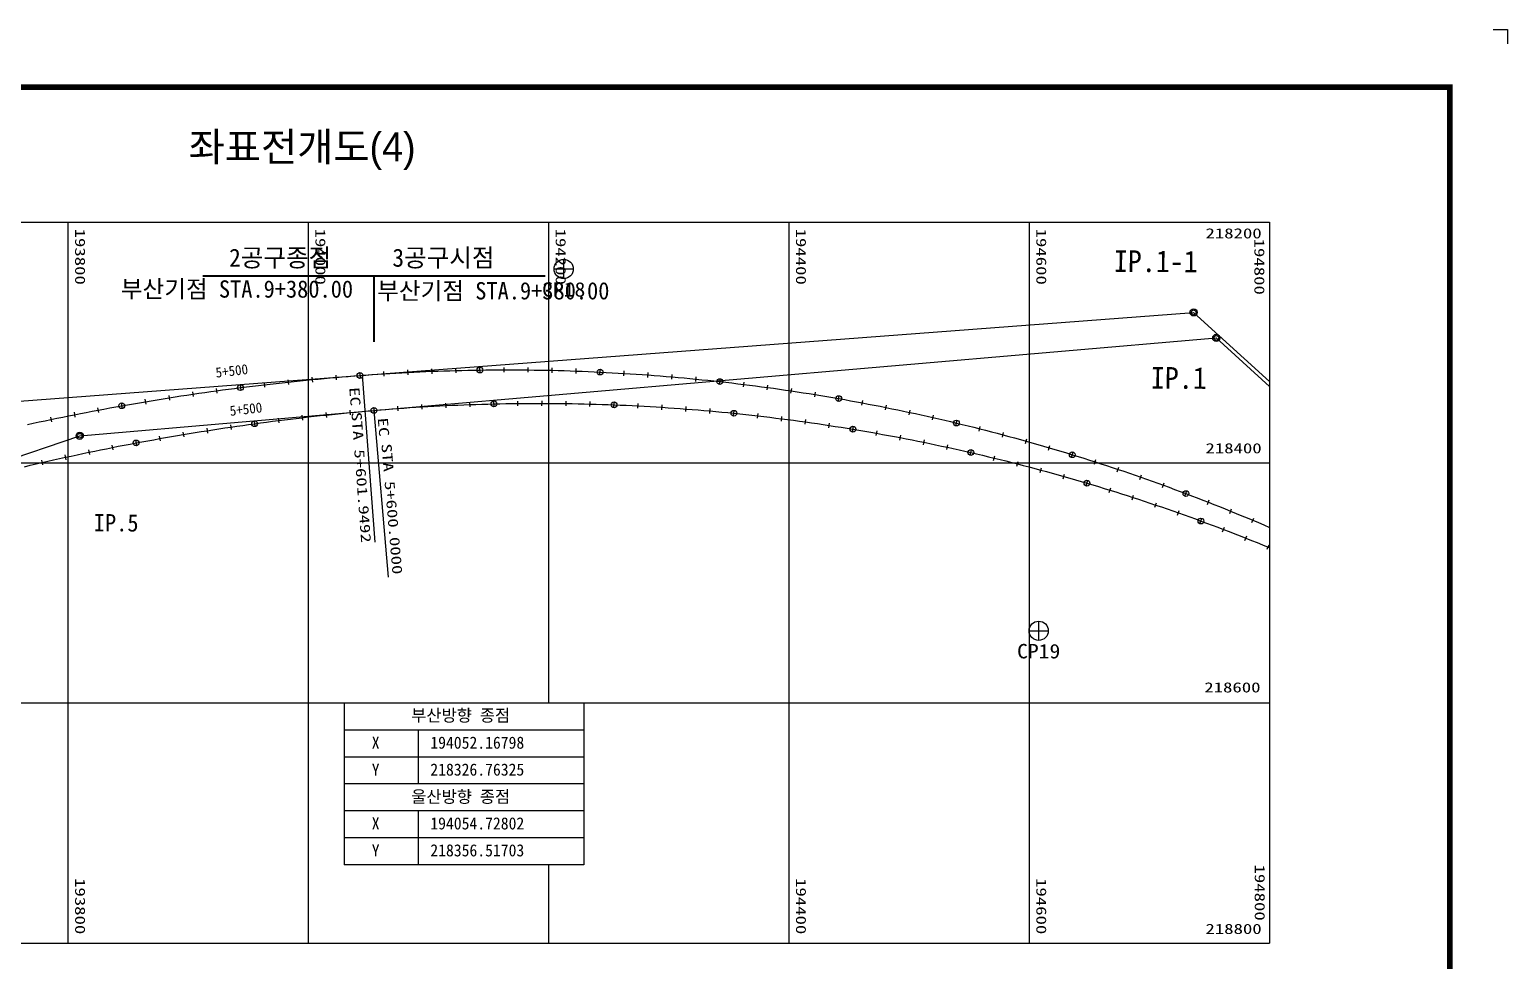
# Model space of a CAD drawing. Header units: millimetres. Extents: x 5421 to 6262, y 922 to 1516.
# Drawn here: x 5749 to 6262, y 1193 to 1516 of the extents above; entities that cross this region are included whole.
import ezdxf
from ezdxf.enums import TextEntityAlignment as Align

# ---------------------------------------------------------------- set-up
doc = ezdxf.new("R2010")
doc.units = ezdxf.units.MM
for name, color, linetype in [('CA-ALGN-CNTL', 2, 'Continuous'), ('CA-ALGN-IPLN', 1, 'Continuous'), ('CA-ALGN-IPSM', 2, 'Continuous'), ('CA-ALGN-STSM', 2, 'Continuous'), ('CA-ALGN-TEXT', 3, 'Continuous'), ('CA-LEAL', 1, 'Continuous'), ('CA-LEAT', 3, 'Continuous'), ('CA-TABL-LIN1', 4, 'Continuous'), ('CA-TABL-LIN2', 1, 'Continuous'), ('CA-TABL-TEX1', 6, 'Continuous'), ('CA-TABL-TEX2', 3, 'Continuous'), ('CV-GRID-LINE', 1, 'Continuous'), ('CV-GRID-TEXT', 4, 'Continuous'), ('CV-SURV-SYMB', 3, 'Continuous'), ('CV-SURV-TEXT', 3, 'Continuous'), ('CX-BORD', 3, 'Continuous'), ('CX-BORD-LIN1', 4, 'Continuous'), ('CX-BORD-LIN2', 3, 'Continuous'), ('CX-BORD-TEX2', 7, 'Continuous'), ('CX-BORD-TEX3', 6, 'Continuous'), ('CX-MISC', 2, 'Continuous')]:
    doc.layers.add(name, color=color, linetype=linetype)
doc.styles.add('RP2', font='DotumChe.ttf')
doc.styles.add('SEKO', font='DotumChe.ttf')
doc.styles.add('TB_TEXT', font='DotumChe.ttf')
doc.styles.add('TB_WBTXT', font='H2GTRE.TTF')
doc.styles.add('TB_WMTXT', font='DotumChe.ttf')

# ---------------------------------------------------------------- blocks, each defined once
blk = doc.blocks.new('CXBLKA1-KHCA')
at = {"layer": 'CX-BORD-LIN1', "const_width": 2}
blk.add_lwpolyline([(796, 0), (0, 0), (0, 554), (796, 554)], close=True, dxfattribs=at)
at = {"layer": 'CX-MISC'}
blk.add_line((811, 574), (816, 574), dxfattribs=at)
blk.add_lwpolyline([(811, 574), (816, 574), (816, 569)], dxfattribs=at)
at = {"layer": 'CX-BORD-LIN1', "style": 'TB_TEXT'}
for tag, height, p in [('TR_RNUM4', 3, (285.11, 26.64)), ('TR_RDAT4', 3.5, (317.5, 27)), ('TR_DGN4', 3.5, (459.12, 27)), ('TR_CHK4', 3.5, (499.12, 27)), ('TR_APP4', 3.5, (539.12, 27)), ('TR_RNUM3', 3, (285.11, 20.64)), ('TR_RDAT3', 3.5, (317.5, 21)), ('TR_DGN3', 3.5, (459.12, 21)), ('TR_CHK3', 3.5, (499.12, 21)), ('TR_APP3', 3.5, (539.12, 21)), ('TR_RNUM2', 3, (285.11, 14.64)), ('TR_RDAT2', 3.5, (317.5, 15)), ('TR_DGN2', 3.5, (459.12, 15)), ('TR_CHK2', 3.5, (499.12, 15)), ('TR_APP2', 3.5, (539.12, 15)), ('TR_RDAT1', 3.5, (317.5, 9)), ('TR_DGN1', 3.5, (459.12, 9)), ('TR_CHK1', 3.5, (499.12, 9)), ('TR_APP1', 3.5, (539.12, 9)), ('TR_RNUM1', 3, (285.11, 8.64))]:
    blk.add_attdef(tag, text='', height=height, dxfattribs=at).set_placement(p, align=Align.MIDDLE_CENTER)
for tag, p in [('TR_RCON4', (342.3, 27)), ('TR_RCON3', (342.3, 21)), ('TR_RCON2', (342.3, 15)), ('TR_RCON1', (342.3, 9))]:
    blk.add_attdef(tag, text='', height=3.5, dxfattribs=at).set_placement(p, align=Align.MIDDLE_LEFT)
at = {"layer": 'CX-BORD-LIN2', "style": 'TB_TEXT'}
blk.add_attdef('TD_VERSION', text='', height=3, rotation=90, dxfattribs=at).set_placement((800.5, 48.01), align=Align.MIDDLE_CENTER)
at = {"layer": 'CX-BORD-TEX2', "style": 'TB_WMTXT'}
for tag, height, p in [('TB_CNAME', 5, (15.34, 531.83)), ('TB_CSCOP', 4, (16.63, 523.83))]:
    blk.add_attdef(tag, text='', height=height, dxfattribs=at).set_placement(p, align=Align.BOTTOM_LEFT)
at = {"layer": 'CX-BORD-TEX2', "style": 'TB_WBTXT'}
for tag, height, p in [('TB_MTITIL', 10, (398, 533.33)), ('TB_STITL', 7, (398, 518.33))]:
    blk.add_attdef(tag, text='', height=height, dxfattribs=at).set_placement(p, align=Align.MIDDLE_CENTER)
at = {"layer": 'CX-BORD-TEX3', "style": 'TB_TEXT'}
for tag, height, p in [('TD_DCOMP', 4.5, (217.5, 25)), ('TD_CSECT', 4.5, (611, 25)), ('TD_CDIST', 4.5, (656, 25)), ('TD_DNAME_TOP', 4.5, (755, 25)), ('TD_DNAME_MAIN', 4.5, (755, 19.01)), ('TD_CCOMP', 4.5, (217.5, 15)), ('TD_HSCAL', 4.5, (626.7, 15.24)), ('TD_VSCAL', 4.5, (655.78, 15.24)), ('TD_DNAME_BOT', 3, (755, 13.65)), ('TD_CNAME', 5, (65, 5.75)), ('TD_FIELD', 4.5, (182.5, 5.53)), ('TD_CSTEP', 4.5, (253.24, 5.53)), ('TD_DWGCODE', 4.5, (641, 5.39)), ('TD_DWGNO', 4.5, (755, 5.39))]:
    blk.add_attdef(tag, text='', height=height, dxfattribs=at).set_placement(p, align=Align.MIDDLE_CENTER)

msp = doc.modelspace()

# ---------------------------------------------------------------- linework, layer by layer
at = {"layer": 'CA-ALGN-CNTL'}
for points in [[(5748.6, 1378.75), (5750.63, 1379.2), (5752.67, 1379.64), (5754.71, 1380.07), (5756.75, 1380.5), (5758.79, 1380.93), (5760.83, 1381.35), (5762.87, 1381.76), (5764.91, 1382.17), (5766.95, 1382.57), (5769, 1382.97), (5771.05, 1383.37), (5773.09, 1383.76), (5775.14, 1384.14), (5777.19, 1384.52), (5779.24, 1384.89), (5781.29, 1385.26), (5783.34, 1385.62), (5785.39, 1385.98), (5787.45, 1386.33), (5789.5, 1386.68), (5791.55, 1387.02), (5793.61, 1387.36), (5795.67, 1387.69), (5797.72, 1388.02), (5799.78, 1388.34), (5801.84, 1388.66), (5803.9, 1388.97), (5805.96, 1389.28), (5808.02, 1389.58), (5810.09, 1389.88), (5812.15, 1390.17), (5814.21, 1390.45), (5816.28, 1390.74), (5818.34, 1391.01), (5820.41, 1391.28), (5822.47, 1391.55), (5824.54, 1391.81), (5826.61, 1392.06), (5828.68, 1392.31), (5830.75, 1392.56), (5832.82, 1392.8), (5834.89, 1393.03), (5836.96, 1393.26), (5839.03, 1393.48), (5841.1, 1393.7), (5843.17, 1393.92), (5845.24, 1394.12), (5847.32, 1394.33), (5849.39, 1394.53), (5851.47, 1394.72), (5853.54, 1394.91), (5855.62, 1395.09), (5857.69, 1395.27), (5859.77, 1395.44), (5861.84, 1395.61), (5863.92, 1395.77), (5864.73, 1395.83), (5864.73, 1395.83), (5864.73, 1395.83), (5866, 1395.92), (5868.08, 1396.07), (5870.16, 1396.22), (5872.23, 1396.35), (5874.31, 1396.48), (5876.39, 1396.61), (5878.47, 1396.73), (5880.55, 1396.84), (5882.63, 1396.94), (5884.72, 1397.04), (5886.8, 1397.13), (5888.88, 1397.22), (5890.96, 1397.29), (5893.04, 1397.37), (5895.12, 1397.43), (5897.21, 1397.49), (5899.29, 1397.54), (5901.37, 1397.59), (5903.46, 1397.63), (5905.54, 1397.66), (5907.62, 1397.69), (5909.71, 1397.71), (5911.79, 1397.72), (5913.87, 1397.73), (5915.95, 1397.73), (5918.04, 1397.72), (5920.12, 1397.71), (5922.2, 1397.69), (5924.29, 1397.66), (5926.37, 1397.63), (5928.45, 1397.59), (5930.54, 1397.55), (5932.62, 1397.5), (5934.7, 1397.44), (5936.78, 1397.37), (5938.87, 1397.3), (5940.95, 1397.22), (5943.03, 1397.14), (5945.11, 1397.05), (5947.19, 1396.95), (5949.27, 1396.85), (5951.35, 1396.74), (5953.43, 1396.62), (5955.51, 1396.5), (5957.59, 1396.37), (5959.67, 1396.23), (5961.75, 1396.09), (5963.83, 1395.94), (5965.91, 1395.78), (5967.98, 1395.62), (5970.06, 1395.45), (5972.13, 1395.28), (5974.21, 1395.1), (5976.29, 1394.91), (5978.36, 1394.71), (5980.43, 1394.51), (5982.51, 1394.3), (5984.58, 1394.09), (5986.65, 1393.87), (5988.72, 1393.64), (5990.79, 1393.41), (5992.86, 1393.17), (5994.93, 1392.92), (5997, 1392.67), (5999.06, 1392.41), (6001.13, 1392.14), (6003.2, 1391.87), (6005.26, 1391.59), (6007.32, 1391.31), (6009.39, 1391.02), (6011.45, 1390.72), (6013.51, 1390.41), (6015.57, 1390.1), (6017.63, 1389.79), (6019.69, 1389.46), (6021.74, 1389.13), (6023.8, 1388.79), (6025.85, 1388.45), (6027.91, 1388.1), (6029.96, 1387.75), (6032.01, 1387.38), (6034.06, 1387.01), (6036.11, 1386.64), (6038.16, 1386.26), (6040.21, 1385.87), (6042.25, 1385.48), (6044.3, 1385.07), (6046.34, 1384.67), (6048.38, 1384.25), (6050.42, 1383.83), (6052.46, 1383.41), (6054.5, 1382.98), (6056.54, 1382.54), (6058.57, 1382.09), (6060.61, 1381.64), (6062.64, 1381.18), (6064.67, 1380.72), (6066.7, 1380.25), (6068.73, 1379.77), (6070.75, 1379.28), (6072.78, 1378.8), (6074.8, 1378.3), (6076.82, 1377.8), (6078.84, 1377.29), (6080.86, 1376.77), (6082.88, 1376.25), (6084.89, 1375.72), (6086.91, 1375.19), (6088.92, 1374.65), (6090.93, 1374.1), (6092.94, 1373.55), (6094.95, 1372.99), (6096.95, 1372.43), (6098.95, 1371.85), (6100.96, 1371.28), (6102.96, 1370.69), (6104.95, 1370.1), (6106.95, 1369.5), (6108.94, 1368.9), (6110.94, 1368.29), (6112.93, 1367.68), (6114.92, 1367.06), (6116.9, 1366.43), (6118.89, 1365.79), (6120.87, 1365.15), (6122.85, 1364.51), (6124.83, 1363.85), (6126.8, 1363.2), (6128.78, 1362.53), (6130.75, 1361.86), (6132.72, 1361.18), (6134.69, 1360.5), (6136.65, 1359.81), (6138.62, 1359.11), (6140.58, 1358.41), (6142.54, 1357.7), (6144.5, 1356.99), (6146.45, 1356.27), (6148.4, 1355.54), (6150.35, 1354.81), (6152.3, 1354.07), (6154.25, 1353.33), (6156.19, 1352.58), (6158.13, 1351.82), (6160.07, 1351.06), (6162.01, 1350.29), (6163.94, 1349.51), (6165.87, 1348.73), (6167.8, 1347.95), (6169.73, 1347.15), (6171.65, 1346.36), (6173.57, 1345.55), (6175.49, 1344.74), (6177.41, 1343.92), (6179.31, 1343.1)], [(5747.54, 1364.14), (5749.56, 1364.62), (5751.59, 1365.09), (5753.62, 1365.56), (5755.65, 1366.03), (5757.69, 1366.48), (5759.72, 1366.94), (5761.75, 1367.39), (5763.79, 1367.83), (5765.83, 1368.27), (5767.86, 1368.7), (5769.9, 1369.13), (5771.94, 1369.55), (5773.98, 1369.97), (5776.02, 1370.38), (5778.07, 1370.79), (5780.11, 1371.2), (5782.16, 1371.59), (5784.2, 1371.99), (5786.25, 1372.37), (5788.3, 1372.76), (5790.35, 1373.13), (5792.4, 1373.5), (5794.45, 1373.87), (5796.5, 1374.23), (5798.55, 1374.59), (5800.61, 1374.94), (5802.66, 1375.29), (5804.71, 1375.63), (5806.77, 1375.97), (5808.83, 1376.3), (5810.89, 1376.62), (5812.94, 1376.94), (5815, 1377.26), (5817.06, 1377.57), (5819.12, 1377.87), (5821.19, 1378.17), (5823.25, 1378.47), (5825.31, 1378.76), (5827.37, 1379.04), (5829.44, 1379.32), (5831.5, 1379.6), (5833.57, 1379.87), (5835.64, 1380.13), (5837.7, 1380.39), (5839.77, 1380.64), (5841.84, 1380.89), (5843.91, 1381.13), (5845.98, 1381.37), (5848.05, 1381.61), (5850.12, 1381.83), (5852.19, 1382.06), (5854.26, 1382.27), (5856.34, 1382.49), (5858.41, 1382.69), (5860.48, 1382.9), (5862.56, 1383.09), (5864.63, 1383.28), (5866.71, 1383.47), (5868.78, 1383.65), (5868.78, 1383.65), (5868.78, 1383.65), (5868.78, 1383.65), (5870.86, 1383.83), (5872.93, 1383.99), (5875.01, 1384.16), (5877.09, 1384.31), (5879.17, 1384.46), (5881.24, 1384.61), (5883.32, 1384.74), (5885.4, 1384.87), (5887.48, 1384.99), (5889.56, 1385.11), (5891.64, 1385.22), (5893.72, 1385.33), (5895.8, 1385.42), (5897.89, 1385.51), (5899.97, 1385.6), (5902.05, 1385.68), (5904.13, 1385.75), (5906.21, 1385.81), (5908.3, 1385.87), (5910.38, 1385.92), (5912.46, 1385.97), (5914.55, 1386.01), (5916.63, 1386.04), (5918.71, 1386.06), (5920.79, 1386.08), (5922.88, 1386.1), (5924.96, 1386.1), (5927.04, 1386.1), (5929.13, 1386.1), (5931.21, 1386.08), (5933.29, 1386.06), (5935.38, 1386.04), (5937.46, 1386), (5939.54, 1385.96), (5941.63, 1385.92), (5943.71, 1385.87), (5945.79, 1385.81), (5947.87, 1385.74), (5949.96, 1385.67), (5952.04, 1385.59), (5954.12, 1385.51), (5956.2, 1385.42), (5958.28, 1385.32), (5960.36, 1385.21), (5962.44, 1385.1), (5964.52, 1384.98), (5966.6, 1384.86), (5968.68, 1384.73), (5970.76, 1384.59), (5972.84, 1384.45), (5974.92, 1384.3), (5976.99, 1384.14), (5979.07, 1383.98), (5981.15, 1383.81), (5983.22, 1383.64), (5985.3, 1383.45), (5987.37, 1383.26), (5989.45, 1383.07), (5991.52, 1382.87), (5993.59, 1382.66), (5995.67, 1382.44), (5997.74, 1382.22), (5999.81, 1382), (6001.88, 1381.76), (6003.95, 1381.52), (6006.02, 1381.27), (6008.09, 1381.02), (6010.15, 1380.76), (6012.22, 1380.49), (6014.28, 1380.22), (6016.35, 1379.94), (6018.41, 1379.66), (6020.47, 1379.36), (6022.54, 1379.06), (6024.6, 1378.76), (6026.66, 1378.45), (6028.72, 1378.13), (6030.77, 1377.81), (6032.83, 1377.47), (6034.89, 1377.14), (6036.94, 1376.79), (6039, 1376.44), (6041.05, 1376.09), (6043.1, 1375.72), (6045.15, 1375.35), (6047.2, 1374.98), (6049.25, 1374.6), (6051.29, 1374.21), (6053.34, 1373.81), (6055.38, 1373.41), (6057.43, 1373), (6059.47, 1372.59), (6061.51, 1372.17), (6063.55, 1371.74), (6065.59, 1371.31), (6067.62, 1370.87), (6069.66, 1370.42), (6071.69, 1369.97), (6073.72, 1369.51), (6075.75, 1369.05), (6077.78, 1368.58), (6079.81, 1368.1), (6081.84, 1367.61), (6083.86, 1367.12), (6085.89, 1366.63), (6087.91, 1366.12), (6089.93, 1365.61), (6091.95, 1365.1), (6093.96, 1364.58), (6095.98, 1364.05), (6097.99, 1363.51), (6100, 1362.97), (6102.01, 1362.43), (6104.02, 1361.87), (6106.03, 1361.31), (6108.03, 1360.75), (6110.04, 1360.17), (6112.04, 1359.6), (6114.04, 1359.01), (6116.04, 1358.42), (6118.03, 1357.82), (6120.03, 1357.22), (6122.02, 1356.61), (6124.01, 1355.99), (6126, 1355.37), (6127.98, 1354.74), (6129.97, 1354.11), (6131.95, 1353.47), (6133.93, 1352.82), (6135.91, 1352.17), (6137.88, 1351.51), (6139.86, 1350.84), (6141.83, 1350.17), (6143.8, 1349.49), (6145.77, 1348.81), (6147.73, 1348.12), (6149.7, 1347.42), (6151.66, 1346.72), (6153.62, 1346.01), (6155.57, 1345.3), (6157.53, 1344.58), (6159.48, 1343.85), (6161.43, 1343.12), (6163.38, 1342.38), (6165.33, 1341.63), (6167.27, 1340.88), (6169.21, 1340.12), (6171.15, 1339.36), (6173.08, 1338.59), (6175.02, 1337.82), (6176.95, 1337.03), (6178.88, 1336.25), (6179.31, 1336.07)]]:
    msp.add_lwpolyline(points, dxfattribs=at)
at = {"layer": 'CA-ALGN-IPLN', "linetype": 'Continuous'}
for p, q in [((5736.48, 1386.13), (6153.03, 1417.64)), ((6153.03, 1417.64), (6179.31, 1393.67)), ((5766.73, 1374.87), (6160.89, 1408.78)), ((6160.89, 1408.78), (6179.31, 1391.98)), ((5512.64, 1287.73), (5766.73, 1374.87))]:
    msp.add_line(p, q, dxfattribs=at)
at = {"layer": 'CA-ALGN-IPSM', "linetype": 'Continuous'}
for centre, radius in [((6153.03, 1417.64), 1.25), ((6153.03, 1417.64), 0.833), ((6160.89, 1408.78), 1.25), ((6160.89, 1408.78), 0.833), ((5766.73, 1374.87), 1.25), ((5766.73, 1374.87), 0.833)]:
    msp.add_circle(centre, radius, dxfattribs=at)
at = {"layer": 'CA-ALGN-STSM', "linetype": 'Continuous'}
for p, q in [((5838.94, 1394.31), (5839.12, 1392.66)), ((5847.24, 1395.16), (5847.4, 1393.5)), ((5855.54, 1395.92), (5855.69, 1394.26)), ((5863.85, 1396.76), (5864, 1394.77)), ((5872.29, 1395.52), (5872.18, 1397.19)), ((5880.6, 1396), (5880.51, 1397.67)), ((5888.91, 1396.38), (5888.85, 1398.05)), ((5897.23, 1396.66), (5897.18, 1398.32)), ((5905.55, 1396.66), (5905.52, 1398.66)), ((5913.87, 1396.89), (5913.87, 1398.56)), ((5922.2, 1396.86), (5922.21, 1398.52)), ((5930.52, 1396.72), (5930.56, 1398.38)), ((5938.84, 1396.47), (5938.9, 1398.14)), ((5947.14, 1395.95), (5947.24, 1397.95)), ((5947.14, 1395.95), (5947.24, 1397.95)), ((5955.46, 1395.67), (5955.56, 1397.33)), ((5963.77, 1395.11), (5963.89, 1396.77)), ((5972.06, 1394.45), (5972.21, 1396.11)), ((5980.35, 1393.68), (5980.51, 1395.34)), ((5988.61, 1392.65), (5988.83, 1394.64)), ((5805.84, 1390.1), (5806.08, 1388.45)), ((5814.1, 1391.28), (5814.33, 1389.63)), ((5822.35, 1392.54), (5822.6, 1390.55)), ((5830.65, 1393.38), (5830.84, 1391.73)), ((5996.89, 1391.84), (5997.1, 1393.5)), ((6005.15, 1390.77), (6005.37, 1392.42)), ((6013.39, 1389.59), (6013.63, 1391.24)), ((6021.61, 1388.31), (6021.88, 1389.95)), ((5772.94, 1384.57), (5773.25, 1382.94)), ((5781.11, 1386.24), (5781.46, 1384.28)), ((5789.36, 1387.5), (5789.64, 1385.86)), ((5797.59, 1388.84), (5797.85, 1387.2)), ((5868.7, 1384.65), (5868.87, 1382.65)), ((5877.15, 1383.48), (5877.03, 1385.14)), ((5885.45, 1384.04), (5885.35, 1385.7)), ((5893.76, 1384.49), (5893.68, 1386.16)), ((5902.08, 1384.84), (5902.02, 1386.51)), ((5910.4, 1384.92), (5910.36, 1386.92)), ((5918.72, 1385.23), (5918.7, 1386.9)), ((5927.04, 1385.27), (5927.05, 1386.94)), ((5935.37, 1385.2), (5935.39, 1386.87)), ((5943.69, 1385.03), (5943.73, 1386.7)), ((5952, 1384.59), (5952.08, 1386.59)), ((5952, 1384.59), (5952.08, 1386.59)), ((5960.32, 1384.38), (5960.41, 1386.05)), ((5968.63, 1383.9), (5968.74, 1385.56)), ((5976.93, 1383.31), (5977.06, 1384.97)), ((5985.23, 1382.62), (5985.37, 1384.28)), ((6029.79, 1386.76), (6030.13, 1388.73)), ((6029.79, 1386.76), (6030.13, 1388.73)), ((6038.01, 1385.44), (6038.31, 1387.08)), ((6046.18, 1383.85), (6046.5, 1385.48)), ((5756.58, 1381.32), (5756.92, 1379.69)), ((5764.75, 1382.99), (5765.07, 1381.35)), ((5819, 1378.7), (5819.24, 1377.05)), ((5827.24, 1380.03), (5827.51, 1378.05)), ((5835.53, 1380.96), (5835.74, 1379.3)), ((5843.81, 1381.96), (5844.01, 1380.31)), ((5852.1, 1382.89), (5852.28, 1381.23)), ((5860.4, 1383.72), (5860.56, 1382.07)), ((5993.49, 1381.66), (5993.7, 1383.65)), ((6001.78, 1380.93), (6001.97, 1382.59)), ((6010.05, 1379.93), (6010.26, 1381.59)), ((6018.3, 1378.83), (6018.53, 1380.48)), ((6026.53, 1377.62), (6026.78, 1379.27)), ((6054.33, 1382.16), (6054.67, 1383.79)), ((6062.45, 1380.37), (6062.82, 1381.99)), ((6070.52, 1378.31), (6070.99, 1380.26)), ((5794.3, 1374.69), (5794.59, 1373.05)), ((5802.52, 1376.11), (5802.8, 1374.47)), ((5810.76, 1377.45), (5811.01, 1375.8)), ((6034.72, 1376.15), (6035.05, 1378.12)), ((6034.72, 1376.15), (6035.05, 1378.12)), ((6042.95, 1374.9), (6043.25, 1376.54)), ((6051.14, 1373.39), (6051.45, 1375.03)), ((6078.64, 1376.48), (6079.05, 1378.1)), ((6086.69, 1374.38), (6087.12, 1375.99)), ((6094.72, 1372.19), (6095.17, 1373.79)), ((5769.73, 1369.95), (5770.07, 1368.31)), ((5777.91, 1371.61), (5778.23, 1369.98)), ((5786.07, 1373.36), (5786.43, 1371.39)), ((6059.3, 1371.77), (6059.64, 1373.41)), ((6067.44, 1370.05), (6067.8, 1371.68)), ((6075.53, 1368.07), (6075.98, 1370.02)), ((6102.72, 1369.89), (6103.19, 1371.49)), ((6110.64, 1367.34), (6111.23, 1369.25)), ((6110.64, 1367.34), (6111.23, 1369.25)), ((5753.44, 1366.37), (5753.81, 1364.75)), ((5761.57, 1368.2), (5761.93, 1366.57)), ((6083.66, 1366.31), (6084.06, 1367.93)), ((6091.74, 1364.29), (6092.15, 1365.91)), ((6099.79, 1362.17), (6100.22, 1363.78)), ((6118.63, 1365), (6119.14, 1366.59)), ((6126.54, 1362.41), (6127.07, 1363.99)), ((6107.81, 1359.94), (6108.26, 1361.55)), ((6115.75, 1357.46), (6116.32, 1359.38)), ((6115.75, 1357.46), (6116.32, 1359.38)), ((6134.41, 1359.71), (6134.96, 1361.29)), ((6142.26, 1356.92), (6142.82, 1358.49)), ((6123.76, 1355.2), (6124.26, 1356.79)), ((6131.69, 1352.68), (6132.21, 1354.26)), ((6150, 1353.88), (6150.71, 1355.75)), ((6139.59, 1350.05), (6140.13, 1351.63)), ((6147.46, 1347.33), (6148.01, 1348.91)), ((6157.83, 1351.05), (6158.44, 1352.6)), ((6165.56, 1347.96), (6166.19, 1349.51)), ((6155.23, 1344.36), (6155.92, 1346.24)), ((6163.08, 1341.6), (6163.68, 1343.16)), ((6173.25, 1344.78), (6173.9, 1346.32)), ((6170.84, 1338.59), (6171.45, 1340.14)), ((6178.56, 1335.48), (6179.19, 1337.02))]:
    msp.add_line(p, q, dxfattribs=at)
for centre in [(5863.92, 1395.77), (5905.54, 1397.66), (5947.19, 1396.95), (5988.72, 1393.64), (5822.47, 1391.55), (5781.29, 1385.26), (5868.78, 1383.65), (5910.38, 1385.92), (5952.04, 1385.59), (6029.96, 1387.75), (5827.37, 1379.04), (5993.59, 1382.66), (6070.75, 1379.28), (6034.89, 1377.14), (5786.25, 1372.37), (6075.75, 1369.05), (6110.94, 1368.29), (6116.04, 1358.42), (6150.35, 1354.81), (6155.57, 1345.3)]:
    msp.add_circle(centre, 1, dxfattribs=at)
at = {"layer": 'CA-LEAL', "linetype": 'Continuous'}
for p, q in [((5864.73, 1395.83), (5869.11, 1337.99)), ((5864.73, 1395.83), (5869.11, 1337.99)), ((5868.78, 1383.65), (5873.75, 1325.86)), ((5868.78, 1383.65), (5873.75, 1325.86))]:
    msp.add_line(p, q, dxfattribs=at)
at = {"layer": 'CA-LEAL', "const_width": 0.625}
for points in [[(5809.39, 1430.25), (5868.78, 1430.25)], [(5868.78, 1407.34), (5868.78, 1430.25), (5928.18, 1430.25)]]:
    msp.add_lwpolyline(points, dxfattribs=at)
at = {"layer": 'CA-TABL-LIN1', "linetype": 'Continuous'}
msp.add_line((5858.48, 1282.2), (5858.48, 1253.03), dxfattribs=at)
msp.add_line((5858.48, 1282.2), (5858.48, 1253.03), dxfattribs=at)
at = {"layer": 'CA-TABL-LIN1'}
for p, q in [((5858.48, 1272.87), (5941.57, 1272.87)), ((5884.2, 1254.2), (5884.2, 1272.87)), ((5858.48, 1244.87), (5941.57, 1244.87)), ((5884.2, 1226.2), (5884.2, 1244.87)), ((5858.48, 1226.2), (5941.57, 1226.2)), ((5858.48, 1226.2), (5941.57, 1226.2))]:
    msp.add_line(p, q, dxfattribs=at)
at = {"layer": 'CA-TABL-LIN1', "const_width": 0.437}
for points in [[(5941.57, 1254.2), (5941.57, 1282.2), (5858.48, 1282.2), (5858.48, 1254.2)], [(5941.57, 1226.2), (5941.57, 1254.2), (5858.48, 1254.2), (5858.48, 1226.2)]]:
    msp.add_lwpolyline(points, close=True, dxfattribs=at)
at = {"layer": 'CA-TABL-LIN2'}
for p, q in [((5858.48, 1263.53), (5941.57, 1263.53)), ((5858.48, 1235.53), (5941.57, 1235.53))]:
    msp.add_line(p, q, dxfattribs=at)
at = {"layer": 'CV-GRID-LINE', "linetype": 'Continuous'}
for p, q in [((5720.98, 1448.87), (5762.64, 1448.87)), ((5720.98, 1448.87), (5762.64, 1448.87)), ((5762.64, 1448.87), (5762.64, 1407.2)), ((5762.64, 1448.87), (5804.31, 1448.87)), ((5762.64, 1448.87), (5762.64, 1407.2)), ((5762.64, 1448.87), (5804.31, 1448.87)), ((5804.31, 1448.87), (5845.98, 1448.87)), ((5804.31, 1448.87), (5845.98, 1448.87)), ((5845.98, 1448.87), (5845.98, 1407.2)), ((5845.98, 1448.87), (5887.64, 1448.87)), ((5845.98, 1448.87), (5845.98, 1407.2)), ((5845.98, 1448.87), (5887.64, 1448.87)), ((5887.64, 1448.87), (5929.31, 1448.87)), ((5887.64, 1448.87), (5929.31, 1448.87)), ((5929.31, 1448.87), (5929.31, 1407.2)), ((5929.31, 1448.87), (5970.98, 1448.87)), ((5929.31, 1448.87), (5929.31, 1407.2)), ((5929.31, 1448.87), (5970.98, 1448.87)), ((5970.98, 1448.87), (6012.64, 1448.87)), ((5970.98, 1448.87), (6012.64, 1448.87)), ((6012.64, 1448.87), (6012.64, 1407.2)), ((6012.64, 1448.87), (6054.31, 1448.87)), ((6012.64, 1448.87), (6012.64, 1407.2)), ((6012.64, 1448.87), (6054.31, 1448.87)), ((6054.31, 1448.87), (6095.98, 1448.87)), ((6054.31, 1448.87), (6095.98, 1448.87)), ((6095.98, 1448.87), (6095.98, 1407.2)), ((6095.98, 1448.87), (6137.64, 1448.87)), ((6095.98, 1448.87), (6095.98, 1407.2)), ((6095.98, 1448.87), (6137.64, 1448.87)), ((6137.64, 1448.87), (6179.31, 1448.87)), ((6137.64, 1448.87), (6179.31, 1448.87)), ((6179.31, 1448.87), (6179.31, 1407.2)), ((6179.31, 1448.87), (6179.31, 1407.2)), ((5762.64, 1407.2), (5762.64, 1365.53)), ((5762.64, 1407.2), (5762.64, 1365.53)), ((5845.98, 1407.2), (5845.98, 1365.53)), ((5845.98, 1407.2), (5845.98, 1365.53)), ((5929.31, 1407.2), (5929.31, 1365.53)), ((5929.31, 1407.2), (5929.31, 1365.53)), ((6012.64, 1407.2), (6012.64, 1365.53)), ((6012.64, 1407.2), (6012.64, 1365.53)), ((6095.98, 1407.2), (6095.98, 1365.53)), ((6095.98, 1407.2), (6095.98, 1365.53)), ((6179.31, 1407.2), (6179.31, 1365.53)), ((6179.31, 1407.2), (6179.31, 1365.53)), ((5720.98, 1365.53), (5762.64, 1365.53)), ((5720.98, 1365.53), (5762.64, 1365.53)), ((5762.64, 1365.53), (5762.64, 1323.87)), ((5762.64, 1365.53), (5804.31, 1365.53)), ((5762.64, 1365.53), (5762.64, 1323.87)), ((5762.64, 1365.53), (5804.31, 1365.53)), ((5804.31, 1365.53), (5845.98, 1365.53)), ((5804.31, 1365.53), (5845.98, 1365.53)), ((5845.98, 1365.53), (5845.98, 1323.87)), ((5845.98, 1365.53), (5887.64, 1365.53)), ((5845.98, 1365.53), (5845.98, 1323.87)), ((5845.98, 1365.53), (5887.64, 1365.53)), ((5887.64, 1365.53), (5929.31, 1365.53)), ((5887.64, 1365.53), (5929.31, 1365.53)), ((5929.31, 1365.53), (5929.31, 1323.87)), ((5929.31, 1365.53), (5970.98, 1365.53)), ((5929.31, 1365.53), (5929.31, 1323.87)), ((5929.31, 1365.53), (5970.98, 1365.53)), ((5970.98, 1365.53), (6012.64, 1365.53)), ((5970.98, 1365.53), (6012.64, 1365.53)), ((6012.64, 1365.53), (6012.64, 1323.87)), ((6012.64, 1365.53), (6054.31, 1365.53)), ((6012.64, 1365.53), (6012.64, 1323.87)), ((6012.64, 1365.53), (6054.31, 1365.53)), ((6054.31, 1365.53), (6095.98, 1365.53)), ((6054.31, 1365.53), (6095.98, 1365.53)), ((6095.98, 1365.53), (6095.98, 1323.87)), ((6095.98, 1365.53), (6137.64, 1365.53)), ((6095.98, 1365.53), (6095.98, 1323.87)), ((6095.98, 1365.53), (6137.64, 1365.53)), ((6137.64, 1365.53), (6179.31, 1365.53)), ((6137.64, 1365.53), (6179.31, 1365.53)), ((6179.31, 1365.53), (6179.31, 1323.87)), ((6179.31, 1365.53), (6179.31, 1323.87)), ((5762.64, 1323.87), (5762.64, 1282.2)), ((5762.64, 1323.87), (5762.64, 1282.2)), ((5845.98, 1323.87), (5845.98, 1282.2)), ((5845.98, 1323.87), (5845.98, 1198.87)), ((5929.31, 1323.87), (5929.31, 1282.2)), ((5929.31, 1323.87), (5929.31, 1282.2)), ((6012.64, 1323.87), (6012.64, 1282.2)), ((6012.64, 1323.87), (6012.64, 1282.2)), ((6095.98, 1323.87), (6095.98, 1282.2)), ((6095.98, 1323.87), (6095.98, 1282.2)), ((6179.31, 1323.87), (6179.31, 1282.2)), ((6179.31, 1323.87), (6179.31, 1282.2)), ((5720.98, 1282.2), (5762.64, 1282.2)), ((5720.98, 1282.2), (5762.64, 1282.2)), ((5762.64, 1282.2), (5762.64, 1240.53)), ((5762.64, 1282.2), (5804.31, 1282.2)), ((5762.64, 1282.2), (5762.64, 1240.53)), ((5762.64, 1282.2), (5804.31, 1282.2)), ((5804.31, 1282.2), (5845.98, 1282.2)), ((5804.31, 1282.2), (5845.98, 1282.2)), ((5845.98, 1282.2), (5970.98, 1282.2)), ((5858.48, 1282.2), (5887.64, 1282.2)), ((5858.48, 1282.2), (5887.64, 1282.2)), ((5887.64, 1282.2), (5916.81, 1282.2)), ((5887.64, 1282.2), (5916.81, 1282.2)), ((5929.31, 1282.2), (5970.98, 1282.2)), ((5970.98, 1282.2), (6012.64, 1282.2)), ((5970.98, 1282.2), (6012.64, 1282.2)), ((6012.64, 1282.2), (6012.64, 1240.53)), ((6012.64, 1282.2), (6054.31, 1282.2)), ((6012.64, 1282.2), (6012.64, 1240.53)), ((6012.64, 1282.2), (6054.31, 1282.2)), ((6054.31, 1282.2), (6095.98, 1282.2)), ((6054.31, 1282.2), (6095.98, 1282.2)), ((6095.98, 1282.2), (6095.98, 1240.53)), ((6095.98, 1282.2), (6137.64, 1282.2)), ((6095.98, 1282.2), (6095.98, 1240.53)), ((6095.98, 1282.2), (6137.64, 1282.2)), ((6137.64, 1282.2), (6179.31, 1282.2)), ((6137.64, 1282.2), (6179.31, 1282.2)), ((6179.31, 1282.2), (6179.31, 1240.53)), ((6179.31, 1282.2), (6179.31, 1240.53)), ((5762.64, 1240.53), (5762.64, 1198.87)), ((5762.64, 1240.53), (5762.64, 1198.87)), ((6012.64, 1240.53), (6012.64, 1198.87)), ((6012.64, 1240.53), (6012.64, 1198.87)), ((6095.98, 1240.53), (6095.98, 1198.87)), ((6095.98, 1240.53), (6095.98, 1198.87)), ((6179.31, 1240.53), (6179.31, 1198.87)), ((6179.31, 1240.53), (6179.31, 1198.87)), ((5929.31, 1226.2), (5929.31, 1198.87)), ((5720.98, 1198.87), (5762.64, 1198.87)), ((5720.98, 1198.87), (5762.64, 1198.87)), ((5762.64, 1198.87), (5804.31, 1198.87)), ((5762.64, 1198.87), (5804.31, 1198.87)), ((5804.31, 1198.87), (5845.98, 1198.87)), ((5804.31, 1198.87), (5845.98, 1198.87)), ((5845.98, 1198.87), (5970.98, 1198.87)), ((5845.98, 1198.87), (5970.98, 1198.87)), ((5970.98, 1198.87), (6012.64, 1198.87)), ((5970.98, 1198.87), (6012.64, 1198.87)), ((6012.64, 1198.87), (6054.31, 1198.87)), ((6012.64, 1198.87), (6054.31, 1198.87)), ((6054.31, 1198.87), (6095.98, 1198.87)), ((6054.31, 1198.87), (6095.98, 1198.87)), ((6095.98, 1198.87), (6137.64, 1198.87)), ((6095.98, 1198.87), (6137.64, 1198.87)), ((6137.64, 1198.87), (6179.31, 1198.87)), ((6137.64, 1198.87), (6179.31, 1198.87))]:
    msp.add_line(p, q, dxfattribs=at)
at = {"layer": 'CV-SURV-SYMB', "linetype": 'Continuous'}
for p, q in [((5934.58, 1429.35), (5934.58, 1436.02)), ((5934.58, 1429.35), (5934.58, 1436.02)), ((5934.58, 1429.35), (5934.58, 1436.02)), ((5931.25, 1432.69), (5937.92, 1432.69)), ((5931.25, 1432.69), (5937.92, 1432.69)), ((5931.25, 1432.69), (5937.92, 1432.69)), ((6095.97, 1307.25), (6102.64, 1307.25)), ((6095.97, 1307.25), (6102.64, 1307.25)), ((6095.97, 1307.25), (6102.64, 1307.25)), ((6099.3, 1303.92), (6099.3, 1310.58)), ((6099.3, 1303.92), (6099.3, 1310.58)), ((6099.3, 1303.92), (6099.3, 1310.58))]:
    msp.add_line(p, q, dxfattribs=at)
for centre in [(5934.58, 1432.69), (5934.58, 1432.69), (5934.58, 1432.69), (6099.3, 1307.25), (6099.3, 1307.25), (6099.3, 1307.25)]:
    msp.add_circle(centre, 3.33, dxfattribs=at)

# ---------------------------------------------------------------- block references
at = {"layer": 'CX-BORD'}
ref = msp.add_blockref('CXBLKA1-KHCA', (5445.86, 941.71), dxfattribs=at)
ref.add_attrib('TB_MTITIL', '좌표전개도(4)', dxfattribs={"layer": 'CX-BORD-TEX2', "height": 10, "style": 'TB_WBTXT'}).set_placement((5843.86, 1475.04), align=Align.MIDDLE_CENTER)

# ---------------------------------------------------------------- texts
at = {"layer": 'CA-ALGN-TEXT', "style": 'SEKO'}
for s, height, rotation, p in [('IP.1-1', 7.5, 359.6619, (6125.34, 1431.71)), ('5+500', 3.5, 6.5856, (5814.04, 1395)), ('IP.1', 7.5, 359.6619, (6138.16, 1391.24)), ('5+500', 3.5, 6.5856, (5818.96, 1381.73)), ('IP.5', 6, 359.6619, (5771.6, 1341.74))]:
    msp.add_text(s, height=height, rotation=rotation, dxfattribs=at).set_placement(p)
at = {"layer": 'CA-LEAT', "style": 'SEKO'}
for s, height, p in [('2공구종점', 6.25, (5818.54, 1433.48)), ('3공구시점', 6.25, (5875.17, 1433.48)), ('부산기점 STA.9+380.00', 6, (5781, 1422.75)), ('부산기점 STA.9+380.00', 6, (5869.9, 1422.14))]:
    msp.add_text(s, height=height, dxfattribs=at).set_placement(p)
at = {"layer": 'CA-LEAT', "style": 'RP2'}
for s, rotation, width, p, p2 in [('EC', 274.3263, 1.054054, (5860.19, 1391.56), (5860.68, 1385.08)), ('STA 5+601.9492', 274.3263, 1.018657, (5860.94, 1383.01), (5864.37, 1337.64)), ('EC', 274.9164, 1.054054, (5870.06, 1380.96), (5870.62, 1374.48)), ('STA 5+600.0000', 274.9164, 1.018657, (5871.33, 1372), (5875.23, 1326.66))]:
    msp.add_text(s, height=3.5, rotation=rotation, dxfattribs=dict(at, width=width)).set_placement(p, p2, align=Align.FIT)
at = {"layer": 'CA-TABL-TEX1', "style": 'SEKO'}
for s, p in [('부산방향 종점', (5881.68, 1275.8)), ('X', (5868, 1266.35)), ('Y', (5868, 1257.01)), ('울산방향 종점', (5881.68, 1247.62)), ('X', (5868, 1238.35)), ('Y', (5868, 1229.01))]:
    msp.add_text(s, height=4.2, dxfattribs=at).set_placement(p)
at = {"layer": 'CA-TABL-TEX2', "style": 'SEKO'}
for s, p in [('194052.16798', (5888.32, 1266.35)), ('218326.76325', (5888.32, 1257.01)), ('194054.72802', (5888.32, 1238.35)), ('218356.51703', (5888.32, 1229.01))]:
    msp.add_text(s, height=4.2, dxfattribs=at).set_placement(p)
at = {"layer": 'CV-GRID-TEXT', "style": 'RP2'}
for s, rotation, p, p2 in [('193800', 270, (5765.14, 1446.69), (5765.14, 1427.19)), ('194000', 270, (5848.48, 1446.69), (5848.48, 1427.19)), ('194200', 270, (5931.81, 1446.69), (5931.81, 1427.19)), ('194400', 270, (6015.14, 1446.69), (6015.14, 1427.19)), ('194600', 270, (6098.48, 1446.69), (6098.48, 1427.19)), ('218200', 360, (6157.13, 1443.3), (6176.63, 1443.3)), ('194800', 270, (6174.11, 1443.22), (6174.11, 1423.72)), ('218400', 360, (6157.13, 1368.78), (6176.63, 1368.78)), ('218600', 360, (6156.73, 1285.86), (6176.23, 1285.86)), ('194800', 270, (6174.24, 1226.19), (6174.24, 1206.69)), ('193800', 270, (5765.14, 1221.49), (5765.14, 1201.99)), ('194400', 270, (6015.14, 1221.49), (6015.14, 1201.99)), ('194600', 270, (6098.48, 1221.49), (6098.48, 1201.99)), ('218800', 360, (6157.13, 1202.11), (6176.63, 1202.11))]:
    msp.add_text(s, height=3.5, rotation=rotation, dxfattribs=at).set_placement(p, p2, align=Align.FIT)
at = {"layer": 'CV-SURV-TEXT', "style": 'RP2'}
for s, width, p, p2 in [('CP18', 0.797468, (5927.08, 1423.1), (5942.08, 1423.1)), ('CP18', 0.797468, (5927.08, 1423.1), (5942.08, 1423.1)), ('CP18', 0.797468, (5927.08, 1423.1), (5942.08, 1423.1)), ('CP19', 0.807692, (6091.8, 1297.67), (6106.8, 1297.67)), ('CP19', 0.807692, (6091.8, 1297.67), (6106.8, 1297.67)), ('CP19', 0.807692, (6091.8, 1297.67), (6106.8, 1297.67))]:
    msp.add_text(s, height=5, dxfattribs=dict(at, width=width)).set_placement(p, p2, align=Align.FIT)

doc.saveas('drawing.dxf')
